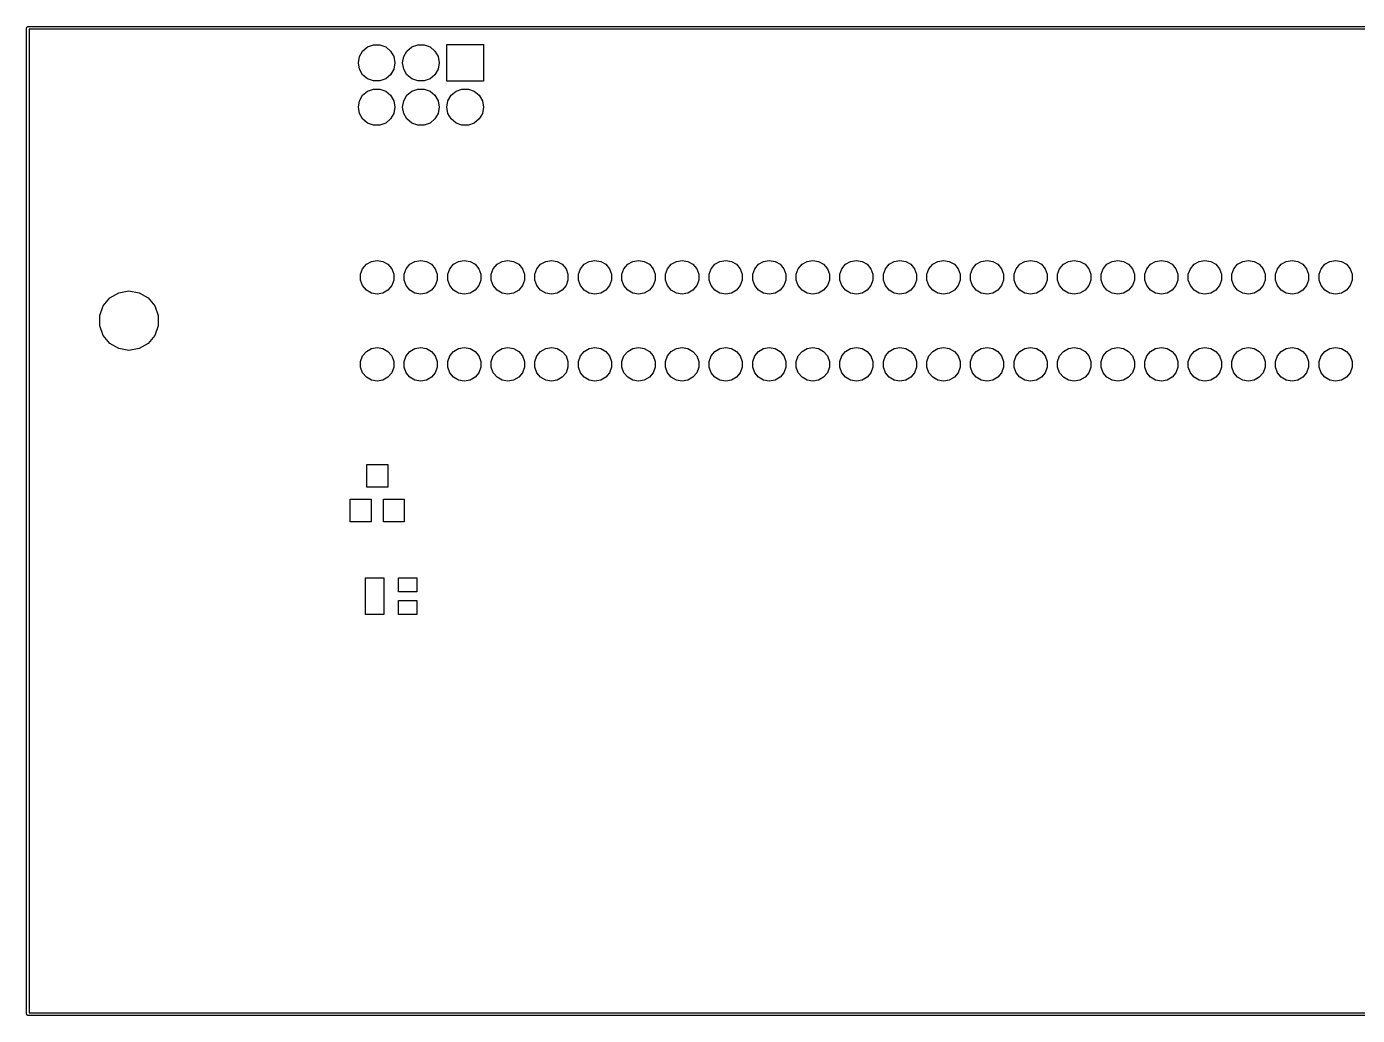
# Model space of a CAD drawing. Extents: x 70 to 225, y -126 to -70.
# Drawn here: x 70.1 to 146.5, y -126.5 to -69.7 of the extents above; entities that cross this region are included whole.
import ezdxf

# ---------------------------------------------------------------- set-up
doc = ezdxf.new("R2010")
doc.units = 0
doc.header["$MEASUREMENT"] = 0
doc.layers.add('BLACK', color=7, linetype='CONTINUOUS')

msp = doc.modelspace()

# ---------------------------------------------------------------- linework, layer by layer
at = {"layer": 'Black'}
for p, q in [((70.125, -69.8), (70.1261, -69.7935)), ((70.125, -126.4), (70.125, -69.8)), ((70.1261, -69.787), (70.1284, -69.7808)), ((70.1261, -69.7935), (70.1261, -69.787)), ((70.1284, -69.7808), (70.1295, -69.7743)), ((70.1295, -69.7743), (70.1328, -69.7687)), ((70.1328, -69.7687), (70.135, -69.7625)), ((70.135, -69.7625), (70.1393, -69.7575)), ((70.1393, -69.7575), (70.1425, -69.7518)), ((70.1425, -69.7518), (70.1476, -69.7476)), ((70.1476, -69.7476), (70.1518, -69.7425)), ((70.1518, -69.7425), (70.1575, -69.7393)), ((70.1575, -69.7393), (70.1625, -69.735)), ((70.1625, -69.735), (70.1687, -69.7328)), ((70.1687, -69.7328), (70.1743, -69.7295)), ((70.1743, -69.7295), (70.1808, -69.7284)), ((70.1808, -69.7284), (70.187, -69.7261)), ((70.187, -69.7261), (70.1935, -69.7261)), ((70.1935, -69.7261), (70.2, -69.725)), ((70.2, -69.725), (225.2, -69.725)), ((70.275, -69.875), (70.275, -126.325)), ((225.125, -69.875), (70.275, -69.875)), ((89.407, -71.1284), (89.6863, -70.894)), ((89.6863, -70.894), (90.029, -70.7693)), ((90.029, -70.7693), (90.3937, -70.7693)), ((90.3937, -70.7693), (90.7364, -70.894)), ((90.7364, -70.894), (91.0157, -71.1284)), ((91.947, -71.1284), (92.2263, -70.894)), ((92.2263, -70.894), (92.569, -70.7693)), ((92.569, -70.7693), (92.9337, -70.7693)), ((92.9337, -70.7693), (93.2763, -70.894)), ((93.2763, -70.894), (93.5557, -71.1284)), ((94.2413, -72.8573), (94.2413, -70.7573)), ((94.2413, -70.7573), (96.3413, -70.7573)), ((96.3413, -70.7573), (96.3413, -72.8573)), ((89.1613, -71.8033), (89.2247, -71.4442)), ((89.2247, -71.4442), (89.407, -71.1284)), ((91.0157, -71.1284), (91.198, -71.4442)), ((91.198, -71.4442), (91.2613, -71.8033)), ((91.7013, -71.8033), (91.7647, -71.4442)), ((91.7647, -71.4442), (91.947, -71.1284)), ((93.5557, -71.1284), (93.738, -71.4442)), ((93.738, -71.4442), (93.8013, -71.8033)), ((89.1613, -71.8113), (89.1613, -71.8033)), ((89.2247, -72.1705), (89.1613, -71.8113)), ((89.407, -72.4863), (89.2247, -72.1705)), ((89.6863, -72.7207), (89.407, -72.4863)), ((91.0157, -72.4863), (90.7364, -72.7207)), ((91.198, -72.1705), (91.0157, -72.4863)), ((91.2613, -71.8113), (91.198, -72.1705)), ((91.2613, -71.8033), (91.2613, -71.8113)), ((91.7013, -71.8113), (91.7013, -71.8033)), ((91.7647, -72.1705), (91.7013, -71.8113)), ((91.947, -72.4863), (91.7647, -72.1705)), ((92.2263, -72.7207), (91.947, -72.4863)), ((93.5557, -72.4863), (93.2763, -72.7207)), ((93.738, -72.1705), (93.5557, -72.4863)), ((93.8013, -71.8113), (93.738, -72.1705)), ((93.8013, -71.8033), (93.8013, -71.8113)), ((90.029, -72.8454), (89.6863, -72.7207)), ((89.6863, -73.434), (90.029, -73.3093)), ((90.3937, -72.8454), (90.029, -72.8454)), ((90.029, -73.3093), (90.3937, -73.3093)), ((90.7364, -72.7207), (90.3937, -72.8454)), ((90.3937, -73.3093), (90.7364, -73.434)), ((92.569, -72.8454), (92.2263, -72.7207)), ((92.2263, -73.434), (92.569, -73.3093)), ((92.9337, -72.8454), (92.569, -72.8454)), ((92.569, -73.3093), (92.9337, -73.3093)), ((93.2763, -72.7207), (92.9337, -72.8454)), ((92.9337, -73.3093), (93.2763, -73.434)), ((96.3413, -72.8573), (94.2413, -72.8573)), ((94.7664, -73.434), (95.109, -73.3093)), ((95.109, -73.3093), (95.4737, -73.3093)), ((95.4737, -73.3093), (95.8163, -73.434)), ((89.1613, -74.3433), (89.2247, -73.9842)), ((89.2247, -73.9842), (89.407, -73.6684)), ((89.407, -73.6684), (89.6863, -73.434)), ((90.7364, -73.434), (91.0157, -73.6684)), ((91.0157, -73.6684), (91.198, -73.9842)), ((91.198, -73.9842), (91.2613, -74.3433)), ((91.7013, -74.3433), (91.7647, -73.9842)), ((91.7647, -73.9842), (91.947, -73.6684)), ((91.947, -73.6684), (92.2263, -73.434)), ((93.2763, -73.434), (93.5557, -73.6684)), ((93.5557, -73.6684), (93.738, -73.9842)), ((93.738, -73.9842), (93.8013, -74.3433)), ((94.2413, -74.3433), (94.3047, -73.9842)), ((94.3047, -73.9842), (94.487, -73.6684)), ((94.487, -73.6684), (94.7664, -73.434)), ((95.8163, -73.434), (96.0957, -73.6684)), ((96.0957, -73.6684), (96.278, -73.9842)), ((96.278, -73.9842), (96.3413, -74.3433)), ((89.1613, -74.3513), (89.1613, -74.3433)), ((89.2247, -74.7105), (89.1613, -74.3513)), ((89.407, -75.0263), (89.2247, -74.7105)), ((91.198, -74.7105), (91.0157, -75.0263)), ((91.2613, -74.3513), (91.198, -74.7105)), ((91.2613, -74.3433), (91.2613, -74.3513)), ((91.7013, -74.3513), (91.7013, -74.3433)), ((91.7647, -74.7105), (91.7013, -74.3513)), ((91.947, -75.0263), (91.7647, -74.7105)), ((93.738, -74.7105), (93.5557, -75.0263)), ((93.8013, -74.3513), (93.738, -74.7105)), ((93.8013, -74.3433), (93.8013, -74.3513)), ((94.2413, -74.3513), (94.2413, -74.3433)), ((94.3047, -74.7105), (94.2413, -74.3513)), ((94.487, -75.0263), (94.3047, -74.7105)), ((96.278, -74.7105), (96.0957, -75.0263)), ((96.3413, -74.3513), (96.278, -74.7105)), ((96.3413, -74.3433), (96.3413, -74.3513)), ((89.6863, -75.2607), (89.407, -75.0263)), ((90.029, -75.3854), (89.6863, -75.2607)), ((90.3937, -75.3854), (90.029, -75.3854)), ((90.7364, -75.2607), (90.3937, -75.3854)), ((91.0157, -75.0263), (90.7364, -75.2607)), ((92.2263, -75.2607), (91.947, -75.0263)), ((92.569, -75.3854), (92.2263, -75.2607)), ((92.9337, -75.3854), (92.569, -75.3854)), ((93.2763, -75.2607), (92.9337, -75.3854)), ((93.5557, -75.0263), (93.2763, -75.2607)), ((94.7664, -75.2607), (94.487, -75.0263)), ((95.109, -75.3854), (94.7664, -75.2607)), ((95.4737, -75.3854), (95.109, -75.3854)), ((95.8163, -75.2607), (95.4737, -75.3854)), ((96.0957, -75.0263), (95.8163, -75.2607)), ((89.6206, -83.3676), (89.9111, -83.1999)), ((89.9111, -83.1999), (90.2413, -83.1417)), ((90.2413, -83.1417), (90.5716, -83.1999)), ((90.5716, -83.1999), (90.8621, -83.3676)), ((92.1206, -83.3676), (92.4111, -83.1999)), ((92.4111, -83.1999), (92.7413, -83.1417)), ((92.7413, -83.1417), (93.0716, -83.1999)), ((93.0716, -83.1999), (93.3621, -83.3676)), ((94.6206, -83.3676), (94.9111, -83.1999)), ((94.9111, -83.1999), (95.2413, -83.1417)), ((95.2413, -83.1417), (95.5716, -83.1999)), ((95.5716, -83.1999), (95.8621, -83.3676)), ((97.1206, -83.3676), (97.4111, -83.1999)), ((97.4111, -83.1999), (97.7413, -83.1417)), ((97.7413, -83.1417), (98.0716, -83.1999)), ((98.0716, -83.1999), (98.3621, -83.3676)), ((99.6206, -83.3676), (99.9111, -83.1999)), ((99.9111, -83.1999), (100.241, -83.1417)), ((100.241, -83.1417), (100.572, -83.1999)), ((100.572, -83.1999), (100.862, -83.3676)), ((102.121, -83.3676), (102.411, -83.1999)), ((102.411, -83.1999), (102.741, -83.1417)), ((102.741, -83.1417), (103.072, -83.1999)), ((103.072, -83.1999), (103.362, -83.3676)), ((104.621, -83.3676), (104.911, -83.1999)), ((104.911, -83.1999), (105.241, -83.1417)), ((105.241, -83.1417), (105.572, -83.1999)), ((105.572, -83.1999), (105.862, -83.3676)), ((107.121, -83.3676), (107.411, -83.1999)), ((107.411, -83.1999), (107.741, -83.1417)), ((107.741, -83.1417), (108.072, -83.1999)), ((108.072, -83.1999), (108.362, -83.3676)), ((109.621, -83.3676), (109.911, -83.1999)), ((109.911, -83.1999), (110.241, -83.1417)), ((110.241, -83.1417), (110.572, -83.1999)), ((110.572, -83.1999), (110.862, -83.3676)), ((112.121, -83.3676), (112.411, -83.1999)), ((112.411, -83.1999), (112.741, -83.1417)), ((112.741, -83.1417), (113.072, -83.1999)), ((113.072, -83.1999), (113.362, -83.3676)), ((114.621, -83.3676), (114.911, -83.1999)), ((114.911, -83.1999), (115.241, -83.1417)), ((115.241, -83.1417), (115.572, -83.1999)), ((115.572, -83.1999), (115.862, -83.3676)), ((117.121, -83.3676), (117.411, -83.1999)), ((117.411, -83.1999), (117.741, -83.1417)), ((117.741, -83.1417), (118.072, -83.1999)), ((118.072, -83.1999), (118.362, -83.3676)), ((119.621, -83.3676), (119.911, -83.1999)), ((119.911, -83.1999), (120.241, -83.1417)), ((120.241, -83.1417), (120.572, -83.1999)), ((120.572, -83.1999), (120.862, -83.3676)), ((122.121, -83.3676), (122.411, -83.1999)), ((122.411, -83.1999), (122.741, -83.1417)), ((122.741, -83.1417), (123.072, -83.1999)), ((123.072, -83.1999), (123.362, -83.3676)), ((124.621, -83.3676), (124.911, -83.1999)), ((124.911, -83.1999), (125.241, -83.1417)), ((125.241, -83.1417), (125.572, -83.1999)), ((125.572, -83.1999), (125.862, -83.3676)), ((127.121, -83.3676), (127.411, -83.1999)), ((127.411, -83.1999), (127.741, -83.1417)), ((127.741, -83.1417), (128.072, -83.1999)), ((128.072, -83.1999), (128.362, -83.3676)), ((129.621, -83.3676), (129.911, -83.1999)), ((129.911, -83.1999), (130.241, -83.1417)), ((130.241, -83.1417), (130.572, -83.1999)), ((130.572, -83.1999), (130.862, -83.3676)), ((132.121, -83.3676), (132.411, -83.1999)), ((132.411, -83.1999), (132.741, -83.1417)), ((132.741, -83.1417), (133.072, -83.1999)), ((133.072, -83.1999), (133.362, -83.3676)), ((134.621, -83.3676), (134.911, -83.1999)), ((134.911, -83.1999), (135.241, -83.1417)), ((135.241, -83.1417), (135.572, -83.1999)), ((135.572, -83.1999), (135.862, -83.3676)), ((137.121, -83.3676), (137.411, -83.1999)), ((137.411, -83.1999), (137.741, -83.1417)), ((137.741, -83.1417), (138.072, -83.1999)), ((138.072, -83.1999), (138.362, -83.3676)), ((139.621, -83.3676), (139.911, -83.1999)), ((139.911, -83.1999), (140.241, -83.1417)), ((140.241, -83.1417), (140.572, -83.1999)), ((140.572, -83.1999), (140.862, -83.3676)), ((142.121, -83.3676), (142.411, -83.1999)), ((142.411, -83.1999), (142.741, -83.1417)), ((142.741, -83.1417), (143.072, -83.1999)), ((143.072, -83.1999), (143.362, -83.3676)), ((144.621, -83.3676), (144.911, -83.1999)), ((144.911, -83.1999), (145.241, -83.1417)), ((145.241, -83.1417), (145.572, -83.1999)), ((145.572, -83.1999), (145.862, -83.3676)), ((89.2903, -83.9396), (89.4051, -83.6245)), ((89.2903, -84.275), (89.2903, -83.9396)), ((89.4051, -83.6245), (89.6206, -83.3676)), ((90.8621, -83.3676), (91.0776, -83.6245)), ((91.0776, -83.6245), (91.1924, -83.9396)), ((91.1924, -83.9396), (91.1924, -84.275)), ((91.7903, -83.9396), (91.9051, -83.6245)), ((91.7903, -84.275), (91.7903, -83.9396)), ((91.9051, -83.6245), (92.1206, -83.3676)), ((93.3621, -83.3676), (93.5776, -83.6245)), ((93.5776, -83.6245), (93.6924, -83.9396)), ((93.6924, -83.9396), (93.6924, -84.275)), ((94.2903, -83.9396), (94.4051, -83.6245)), ((94.2903, -84.275), (94.2903, -83.9396)), ((94.4051, -83.6245), (94.6206, -83.3676)), ((95.8621, -83.3676), (96.0776, -83.6245)), ((96.0776, -83.6245), (96.1924, -83.9396)), ((96.1924, -83.9396), (96.1924, -84.275)), ((96.7903, -83.9396), (96.9051, -83.6245)), ((96.7903, -84.275), (96.7903, -83.9396)), ((96.9051, -83.6245), (97.1206, -83.3676)), ((98.3621, -83.3676), (98.5776, -83.6245)), ((98.5776, -83.6245), (98.6924, -83.9396)), ((98.6924, -83.9396), (98.6924, -84.275)), ((99.2903, -83.9396), (99.4051, -83.6245)), ((99.2903, -84.275), (99.2903, -83.9396)), ((99.4051, -83.6245), (99.6206, -83.3676)), ((100.862, -83.3676), (101.078, -83.6245)), ((101.078, -83.6245), (101.192, -83.9396)), ((101.192, -83.9396), (101.192, -84.275)), ((101.79, -83.9396), (101.905, -83.6245)), ((101.79, -84.275), (101.79, -83.9396)), ((101.905, -83.6245), (102.121, -83.3676)), ((103.362, -83.3676), (103.578, -83.6245)), ((103.578, -83.6245), (103.692, -83.9396)), ((103.692, -83.9396), (103.692, -84.275)), ((104.29, -83.9396), (104.405, -83.6245)), ((104.29, -84.275), (104.29, -83.9396)), ((104.405, -83.6245), (104.621, -83.3676)), ((105.862, -83.3676), (106.078, -83.6245)), ((106.078, -83.6245), (106.192, -83.9396)), ((106.192, -83.9396), (106.192, -84.275)), ((106.79, -83.9396), (106.905, -83.6245)), ((106.79, -84.275), (106.79, -83.9396)), ((106.905, -83.6245), (107.121, -83.3676)), ((108.362, -83.3676), (108.578, -83.6245)), ((108.578, -83.6245), (108.692, -83.9396)), ((108.692, -83.9396), (108.692, -84.275)), ((109.29, -83.9396), (109.405, -83.6245)), ((109.29, -84.275), (109.29, -83.9396)), ((109.405, -83.6245), (109.621, -83.3676)), ((110.862, -83.3676), (111.078, -83.6245)), ((111.078, -83.6245), (111.192, -83.9396)), ((111.192, -83.9396), (111.192, -84.275)), ((111.79, -83.9396), (111.905, -83.6245)), ((111.79, -84.275), (111.79, -83.9396)), ((111.905, -83.6245), (112.121, -83.3676)), ((113.362, -83.3676), (113.578, -83.6245)), ((113.578, -83.6245), (113.692, -83.9396)), ((113.692, -83.9396), (113.692, -84.275)), ((114.29, -83.9396), (114.405, -83.6245)), ((114.29, -84.275), (114.29, -83.9396)), ((114.405, -83.6245), (114.621, -83.3676)), ((115.862, -83.3676), (116.078, -83.6245)), ((116.078, -83.6245), (116.192, -83.9396)), ((116.192, -83.9396), (116.192, -84.275)), ((116.79, -83.9396), (116.905, -83.6245)), ((116.79, -84.275), (116.79, -83.9396)), ((116.905, -83.6245), (117.121, -83.3676)), ((118.362, -83.3676), (118.578, -83.6245)), ((118.578, -83.6245), (118.692, -83.9396)), ((118.692, -83.9396), (118.692, -84.275)), ((119.29, -83.9396), (119.405, -83.6245)), ((119.29, -84.275), (119.29, -83.9396)), ((119.405, -83.6245), (119.621, -83.3676)), ((120.862, -83.3676), (121.078, -83.6245)), ((121.078, -83.6245), (121.192, -83.9396)), ((121.192, -83.9396), (121.192, -84.275)), ((121.79, -83.9396), (121.905, -83.6245)), ((121.79, -84.275), (121.79, -83.9396)), ((121.905, -83.6245), (122.121, -83.3676)), ((123.362, -83.3676), (123.578, -83.6245)), ((123.578, -83.6245), (123.692, -83.9396)), ((123.692, -83.9396), (123.692, -84.275)), ((124.29, -83.9396), (124.405, -83.6245)), ((124.29, -84.275), (124.29, -83.9396)), ((124.405, -83.6245), (124.621, -83.3676)), ((125.862, -83.3676), (126.078, -83.6245)), ((126.078, -83.6245), (126.192, -83.9396)), ((126.192, -83.9396), (126.192, -84.275)), ((126.79, -83.9396), (126.905, -83.6245)), ((126.79, -84.275), (126.79, -83.9396)), ((126.905, -83.6245), (127.121, -83.3676)), ((128.362, -83.3676), (128.578, -83.6245)), ((128.578, -83.6245), (128.692, -83.9396)), ((128.692, -83.9396), (128.692, -84.275)), ((129.29, -83.9396), (129.405, -83.6245)), ((129.29, -84.275), (129.29, -83.9396)), ((129.405, -83.6245), (129.621, -83.3676)), ((130.862, -83.3676), (131.078, -83.6245)), ((131.078, -83.6245), (131.192, -83.9396)), ((131.192, -83.9396), (131.192, -84.275)), ((131.79, -83.9396), (131.905, -83.6245)), ((131.79, -84.275), (131.79, -83.9396)), ((131.905, -83.6245), (132.121, -83.3676)), ((133.362, -83.3676), (133.578, -83.6245)), ((133.578, -83.6245), (133.692, -83.9396)), ((133.692, -83.9396), (133.692, -84.275)), ((134.29, -83.9396), (134.405, -83.6245)), ((134.29, -84.275), (134.29, -83.9396)), ((134.405, -83.6245), (134.621, -83.3676)), ((135.862, -83.3676), (136.078, -83.6245)), ((136.078, -83.6245), (136.192, -83.9396)), ((136.192, -83.9396), (136.192, -84.275)), ((136.79, -83.9396), (136.905, -83.6245)), ((136.79, -84.275), (136.79, -83.9396)), ((136.905, -83.6245), (137.121, -83.3676)), ((138.362, -83.3676), (138.578, -83.6245)), ((138.578, -83.6245), (138.692, -83.9396)), ((138.692, -83.9396), (138.692, -84.275)), ((139.29, -83.9396), (139.405, -83.6245)), ((139.29, -84.275), (139.29, -83.9396)), ((139.405, -83.6245), (139.621, -83.3676)), ((140.862, -83.3676), (141.078, -83.6245)), ((141.078, -83.6245), (141.192, -83.9396)), ((141.192, -83.9396), (141.192, -84.275)), ((141.79, -83.9396), (141.905, -83.6245)), ((141.79, -84.275), (141.79, -83.9396)), ((141.905, -83.6245), (142.121, -83.3676)), ((143.362, -83.3676), (143.578, -83.6245)), ((143.578, -83.6245), (143.692, -83.9396)), ((143.692, -83.9396), (143.692, -84.275)), ((144.29, -83.9396), (144.405, -83.6245)), ((144.29, -84.275), (144.29, -83.9396)), ((144.405, -83.6245), (144.621, -83.3676)), ((145.862, -83.3676), (146.078, -83.6245)), ((146.078, -83.6245), (146.192, -83.9396)), ((146.192, -83.9396), (146.192, -84.275)), ((89.4051, -84.5902), (89.2903, -84.275)), ((89.6206, -84.8471), (89.4051, -84.5902)), ((91.0776, -84.5902), (90.8621, -84.8471)), ((91.1924, -84.275), (91.0776, -84.5902)), ((91.9051, -84.5902), (91.7903, -84.275)), ((92.1206, -84.8471), (91.9051, -84.5902)), ((93.5776, -84.5902), (93.3621, -84.8471)), ((93.6924, -84.275), (93.5776, -84.5902)), ((94.4051, -84.5902), (94.2903, -84.275)), ((94.6206, -84.8471), (94.4051, -84.5902)), ((96.0776, -84.5902), (95.8621, -84.8471)), ((96.1924, -84.275), (96.0776, -84.5902)), ((96.9051, -84.5902), (96.7903, -84.275)), ((97.1206, -84.8471), (96.9051, -84.5902)), ((98.5776, -84.5902), (98.3621, -84.8471)), ((98.6924, -84.275), (98.5776, -84.5902)), ((99.4051, -84.5902), (99.2903, -84.275)), ((99.6206, -84.8471), (99.4051, -84.5902)), ((101.078, -84.5902), (100.862, -84.8471)), ((101.192, -84.275), (101.078, -84.5902)), ((101.905, -84.5902), (101.79, -84.275)), ((102.121, -84.8471), (101.905, -84.5902)), ((103.578, -84.5902), (103.362, -84.8471)), ((103.692, -84.275), (103.578, -84.5902)), ((104.405, -84.5902), (104.29, -84.275)), ((104.621, -84.8471), (104.405, -84.5902)), ((106.078, -84.5902), (105.862, -84.8471)), ((106.192, -84.275), (106.078, -84.5902)), ((106.905, -84.5902), (106.79, -84.275)), ((107.121, -84.8471), (106.905, -84.5902)), ((108.578, -84.5902), (108.362, -84.8471)), ((108.692, -84.275), (108.578, -84.5902)), ((109.405, -84.5902), (109.29, -84.275)), ((109.621, -84.8471), (109.405, -84.5902)), ((111.078, -84.5902), (110.862, -84.8471)), ((111.192, -84.275), (111.078, -84.5902)), ((111.905, -84.5902), (111.79, -84.275)), ((112.121, -84.8471), (111.905, -84.5902)), ((113.578, -84.5902), (113.362, -84.8471)), ((113.692, -84.275), (113.578, -84.5902)), ((114.405, -84.5902), (114.29, -84.275)), ((114.621, -84.8471), (114.405, -84.5902)), ((116.078, -84.5902), (115.862, -84.8471)), ((116.192, -84.275), (116.078, -84.5902)), ((116.905, -84.5902), (116.79, -84.275)), ((117.121, -84.8471), (116.905, -84.5902)), ((118.578, -84.5902), (118.362, -84.8471)), ((118.692, -84.275), (118.578, -84.5902)), ((119.405, -84.5902), (119.29, -84.275)), ((119.621, -84.8471), (119.405, -84.5902)), ((121.078, -84.5902), (120.862, -84.8471)), ((121.192, -84.275), (121.078, -84.5902)), ((121.905, -84.5902), (121.79, -84.275)), ((122.121, -84.8471), (121.905, -84.5902)), ((123.578, -84.5902), (123.362, -84.8471)), ((123.692, -84.275), (123.578, -84.5902)), ((124.405, -84.5902), (124.29, -84.275)), ((124.621, -84.8471), (124.405, -84.5902)), ((126.078, -84.5902), (125.862, -84.8471)), ((126.192, -84.275), (126.078, -84.5902)), ((126.905, -84.5902), (126.79, -84.275)), ((127.121, -84.8471), (126.905, -84.5902)), ((128.578, -84.5902), (128.362, -84.8471)), ((128.692, -84.275), (128.578, -84.5902)), ((129.405, -84.5902), (129.29, -84.275)), ((129.621, -84.8471), (129.405, -84.5902)), ((131.078, -84.5902), (130.862, -84.8471)), ((131.192, -84.275), (131.078, -84.5902)), ((131.905, -84.5902), (131.79, -84.275)), ((132.121, -84.8471), (131.905, -84.5902)), ((133.578, -84.5902), (133.362, -84.8471)), ((133.692, -84.275), (133.578, -84.5902)), ((134.405, -84.5902), (134.29, -84.275)), ((134.621, -84.8471), (134.405, -84.5902)), ((136.078, -84.5902), (135.862, -84.8471)), ((136.192, -84.275), (136.078, -84.5902)), ((136.905, -84.5902), (136.79, -84.275)), ((137.121, -84.8471), (136.905, -84.5902)), ((138.578, -84.5902), (138.362, -84.8471)), ((138.692, -84.275), (138.578, -84.5902)), ((139.405, -84.5902), (139.29, -84.275)), ((139.621, -84.8471), (139.405, -84.5902)), ((141.078, -84.5902), (140.862, -84.8471)), ((141.192, -84.275), (141.078, -84.5902)), ((141.905, -84.5902), (141.79, -84.275)), ((142.121, -84.8471), (141.905, -84.5902)), ((143.578, -84.5902), (143.362, -84.8471)), ((143.692, -84.275), (143.578, -84.5902)), ((144.405, -84.5902), (144.29, -84.275)), ((144.621, -84.8471), (144.405, -84.5902)), ((146.078, -84.5902), (145.862, -84.8471)), ((146.192, -84.275), (146.078, -84.5902)), ((74.5221, -85.7468), (74.9031, -85.2927)), ((74.9031, -85.2927), (75.4163, -84.9964)), ((75.4163, -84.9964), (76, -84.8935)), ((76, -84.8935), (76.5837, -84.9964)), ((76.5837, -84.9964), (77.0969, -85.2927)), ((77.0969, -85.2927), (77.4779, -85.7468)), ((89.9111, -85.0148), (89.6206, -84.8471)), ((90.2413, -85.073), (89.9111, -85.0148)), ((90.5716, -85.0148), (90.2413, -85.073)), ((90.8621, -84.8471), (90.5716, -85.0148)), ((92.4111, -85.0148), (92.1206, -84.8471)), ((92.7413, -85.073), (92.4111, -85.0148)), ((93.0716, -85.0148), (92.7413, -85.073)), ((93.3621, -84.8471), (93.0716, -85.0148)), ((94.9111, -85.0148), (94.6206, -84.8471)), ((95.2413, -85.073), (94.9111, -85.0148)), ((95.5716, -85.0148), (95.2413, -85.073)), ((95.8621, -84.8471), (95.5716, -85.0148)), ((97.4111, -85.0148), (97.1206, -84.8471)), ((97.7413, -85.073), (97.4111, -85.0148)), ((98.0716, -85.0148), (97.7413, -85.073)), ((98.3621, -84.8471), (98.0716, -85.0148)), ((99.9111, -85.0148), (99.6206, -84.8471)), ((100.241, -85.073), (99.9111, -85.0148)), ((100.572, -85.0148), (100.241, -85.073)), ((100.862, -84.8471), (100.572, -85.0148)), ((102.411, -85.0148), (102.121, -84.8471)), ((102.741, -85.073), (102.411, -85.0148)), ((103.072, -85.0148), (102.741, -85.073)), ((103.362, -84.8471), (103.072, -85.0148)), ((104.911, -85.0148), (104.621, -84.8471)), ((105.241, -85.073), (104.911, -85.0148)), ((105.572, -85.0148), (105.241, -85.073)), ((105.862, -84.8471), (105.572, -85.0148)), ((107.411, -85.0148), (107.121, -84.8471)), ((107.741, -85.073), (107.411, -85.0148)), ((108.072, -85.0148), (107.741, -85.073)), ((108.362, -84.8471), (108.072, -85.0148)), ((109.911, -85.0148), (109.621, -84.8471)), ((110.241, -85.073), (109.911, -85.0148)), ((110.572, -85.0148), (110.241, -85.073)), ((110.862, -84.8471), (110.572, -85.0148)), ((112.411, -85.0148), (112.121, -84.8471)), ((112.741, -85.073), (112.411, -85.0148)), ((113.072, -85.0148), (112.741, -85.073)), ((113.362, -84.8471), (113.072, -85.0148)), ((114.911, -85.0148), (114.621, -84.8471)), ((115.241, -85.073), (114.911, -85.0148)), ((115.572, -85.0148), (115.241, -85.073)), ((115.862, -84.8471), (115.572, -85.0148)), ((117.411, -85.0148), (117.121, -84.8471)), ((117.741, -85.073), (117.411, -85.0148)), ((118.072, -85.0148), (117.741, -85.073)), ((118.362, -84.8471), (118.072, -85.0148)), ((119.911, -85.0148), (119.621, -84.8471)), ((120.241, -85.073), (119.911, -85.0148)), ((120.572, -85.0148), (120.241, -85.073)), ((120.862, -84.8471), (120.572, -85.0148)), ((122.411, -85.0148), (122.121, -84.8471)), ((122.741, -85.073), (122.411, -85.0148)), ((123.072, -85.0148), (122.741, -85.073)), ((123.362, -84.8471), (123.072, -85.0148)), ((124.911, -85.0148), (124.621, -84.8471)), ((125.241, -85.073), (124.911, -85.0148)), ((125.572, -85.0148), (125.241, -85.073)), ((125.862, -84.8471), (125.572, -85.0148)), ((127.411, -85.0148), (127.121, -84.8471)), ((127.741, -85.073), (127.411, -85.0148)), ((128.072, -85.0148), (127.741, -85.073)), ((128.362, -84.8471), (128.072, -85.0148)), ((129.911, -85.0148), (129.621, -84.8471)), ((130.241, -85.073), (129.911, -85.0148)), ((130.572, -85.0148), (130.241, -85.073)), ((130.862, -84.8471), (130.572, -85.0148)), ((132.411, -85.0148), (132.121, -84.8471)), ((132.741, -85.073), (132.411, -85.0148)), ((133.072, -85.0148), (132.741, -85.073)), ((133.362, -84.8471), (133.072, -85.0148)), ((134.911, -85.0148), (134.621, -84.8471)), ((135.241, -85.073), (134.911, -85.0148)), ((135.572, -85.0148), (135.241, -85.073)), ((135.862, -84.8471), (135.572, -85.0148)), ((137.411, -85.0148), (137.121, -84.8471)), ((137.741, -85.073), (137.411, -85.0148)), ((138.072, -85.0148), (137.741, -85.073)), ((138.362, -84.8471), (138.072, -85.0148)), ((139.911, -85.0148), (139.621, -84.8471)), ((140.241, -85.073), (139.911, -85.0148)), ((140.572, -85.0148), (140.241, -85.073)), ((140.862, -84.8471), (140.572, -85.0148)), ((142.411, -85.0148), (142.121, -84.8471)), ((142.741, -85.073), (142.411, -85.0148)), ((143.072, -85.0148), (142.741, -85.073)), ((143.362, -84.8471), (143.072, -85.0148)), ((144.911, -85.0148), (144.621, -84.8471)), ((145.241, -85.073), (144.911, -85.0148)), ((145.572, -85.0148), (145.241, -85.073)), ((145.862, -84.8471), (145.572, -85.0148)), ((74.3194, -86.3037), (74.5221, -85.7468)), ((77.4779, -85.7468), (77.6806, -86.3037)), ((74.3194, -86.8963), (74.3194, -86.3037)), ((74.5221, -87.4532), (74.3194, -86.8963)), ((77.6806, -86.8963), (77.4779, -87.4532)), ((77.6806, -86.3037), (77.6806, -86.8963)), ((74.9031, -87.9072), (74.5221, -87.4532)), ((77.4779, -87.4532), (77.0969, -87.9072)), ((75.4163, -88.2036), (74.9031, -87.9072)), ((76, -88.3065), (75.4163, -88.2036)), ((76.5837, -88.2036), (76, -88.3065)), ((77.0969, -87.9072), (76.5837, -88.2036)), ((89.4051, -88.6245), (89.6206, -88.3676)), ((89.6206, -88.3676), (89.9111, -88.1999)), ((89.9111, -88.1999), (90.2413, -88.1417)), ((90.2413, -88.1417), (90.5716, -88.1999)), ((90.5716, -88.1999), (90.8621, -88.3676)), ((90.8621, -88.3676), (91.0776, -88.6245)), ((91.9051, -88.6245), (92.1206, -88.3676)), ((92.1206, -88.3676), (92.4111, -88.1999)), ((92.4111, -88.1999), (92.7413, -88.1417)), ((92.7413, -88.1417), (93.0716, -88.1999)), ((93.0716, -88.1999), (93.3621, -88.3676)), ((93.3621, -88.3676), (93.5776, -88.6245)), ((94.4051, -88.6245), (94.6206, -88.3676)), ((94.6206, -88.3676), (94.9111, -88.1999)), ((94.9111, -88.1999), (95.2413, -88.1417)), ((95.2413, -88.1417), (95.5716, -88.1999)), ((95.5716, -88.1999), (95.8621, -88.3676)), ((95.8621, -88.3676), (96.0776, -88.6245)), ((96.9051, -88.6245), (97.1206, -88.3676)), ((97.1206, -88.3676), (97.4111, -88.1999)), ((97.4111, -88.1999), (97.7413, -88.1417)), ((97.7413, -88.1417), (98.0716, -88.1999)), ((98.0716, -88.1999), (98.3621, -88.3676)), ((98.3621, -88.3676), (98.5776, -88.6245)), ((99.4051, -88.6245), (99.6206, -88.3676)), ((99.6206, -88.3676), (99.9111, -88.1999)), ((99.9111, -88.1999), (100.241, -88.1417)), ((100.241, -88.1417), (100.572, -88.1999)), ((100.572, -88.1999), (100.862, -88.3676)), ((100.862, -88.3676), (101.078, -88.6245)), ((101.905, -88.6245), (102.121, -88.3676)), ((102.121, -88.3676), (102.411, -88.1999)), ((102.411, -88.1999), (102.741, -88.1417)), ((102.741, -88.1417), (103.072, -88.1999)), ((103.072, -88.1999), (103.362, -88.3676)), ((103.362, -88.3676), (103.578, -88.6245)), ((104.405, -88.6245), (104.621, -88.3676)), ((104.621, -88.3676), (104.911, -88.1999)), ((104.911, -88.1999), (105.241, -88.1417)), ((105.241, -88.1417), (105.572, -88.1999)), ((105.572, -88.1999), (105.862, -88.3676)), ((105.862, -88.3676), (106.078, -88.6245)), ((106.905, -88.6245), (107.121, -88.3676)), ((107.121, -88.3676), (107.411, -88.1999)), ((107.411, -88.1999), (107.741, -88.1417)), ((107.741, -88.1417), (108.072, -88.1999)), ((108.072, -88.1999), (108.362, -88.3676)), ((108.362, -88.3676), (108.578, -88.6245)), ((109.405, -88.6245), (109.621, -88.3676)), ((109.621, -88.3676), (109.911, -88.1999)), ((109.911, -88.1999), (110.241, -88.1417)), ((110.241, -88.1417), (110.572, -88.1999)), ((110.572, -88.1999), (110.862, -88.3676)), ((110.862, -88.3676), (111.078, -88.6245)), ((111.905, -88.6245), (112.121, -88.3676)), ((112.121, -88.3676), (112.411, -88.1999)), ((112.411, -88.1999), (112.741, -88.1417)), ((112.741, -88.1417), (113.072, -88.1999)), ((113.072, -88.1999), (113.362, -88.3676)), ((113.362, -88.3676), (113.578, -88.6245)), ((114.405, -88.6245), (114.621, -88.3676)), ((114.621, -88.3676), (114.911, -88.1999)), ((114.911, -88.1999), (115.241, -88.1417)), ((115.241, -88.1417), (115.572, -88.1999)), ((115.572, -88.1999), (115.862, -88.3676)), ((115.862, -88.3676), (116.078, -88.6245)), ((116.905, -88.6245), (117.121, -88.3676)), ((117.121, -88.3676), (117.411, -88.1999)), ((117.411, -88.1999), (117.741, -88.1417)), ((117.741, -88.1417), (118.072, -88.1999)), ((118.072, -88.1999), (118.362, -88.3676)), ((118.362, -88.3676), (118.578, -88.6245)), ((119.405, -88.6245), (119.621, -88.3676)), ((119.621, -88.3676), (119.911, -88.1999)), ((119.911, -88.1999), (120.241, -88.1417)), ((120.241, -88.1417), (120.572, -88.1999)), ((120.572, -88.1999), (120.862, -88.3676)), ((120.862, -88.3676), (121.078, -88.6245)), ((121.905, -88.6245), (122.121, -88.3676)), ((122.121, -88.3676), (122.411, -88.1999)), ((122.411, -88.1999), (122.741, -88.1417)), ((122.741, -88.1417), (123.072, -88.1999)), ((123.072, -88.1999), (123.362, -88.3676)), ((123.362, -88.3676), (123.578, -88.6245)), ((124.405, -88.6245), (124.621, -88.3676)), ((124.621, -88.3676), (124.911, -88.1999)), ((124.911, -88.1999), (125.241, -88.1417)), ((125.241, -88.1417), (125.572, -88.1999)), ((125.572, -88.1999), (125.862, -88.3676)), ((125.862, -88.3676), (126.078, -88.6245)), ((126.905, -88.6245), (127.121, -88.3676)), ((127.121, -88.3676), (127.411, -88.1999)), ((127.411, -88.1999), (127.741, -88.1417)), ((127.741, -88.1417), (128.072, -88.1999)), ((128.072, -88.1999), (128.362, -88.3676)), ((128.362, -88.3676), (128.578, -88.6245)), ((129.405, -88.6245), (129.621, -88.3676)), ((129.621, -88.3676), (129.911, -88.1999)), ((129.911, -88.1999), (130.241, -88.1417)), ((130.241, -88.1417), (130.572, -88.1999)), ((130.572, -88.1999), (130.862, -88.3676)), ((130.862, -88.3676), (131.078, -88.6245)), ((131.905, -88.6245), (132.121, -88.3676)), ((132.121, -88.3676), (132.411, -88.1999)), ((132.411, -88.1999), (132.741, -88.1417)), ((132.741, -88.1417), (133.072, -88.1999)), ((133.072, -88.1999), (133.362, -88.3676)), ((133.362, -88.3676), (133.578, -88.6245)), ((134.405, -88.6245), (134.621, -88.3676)), ((134.621, -88.3676), (134.911, -88.1999)), ((134.911, -88.1999), (135.241, -88.1417)), ((135.241, -88.1417), (135.572, -88.1999)), ((135.572, -88.1999), (135.862, -88.3676)), ((135.862, -88.3676), (136.078, -88.6245)), ((136.905, -88.6245), (137.121, -88.3676)), ((137.121, -88.3676), (137.411, -88.1999)), ((137.411, -88.1999), (137.741, -88.1417)), ((137.741, -88.1417), (138.072, -88.1999)), ((138.072, -88.1999), (138.362, -88.3676)), ((138.362, -88.3676), (138.578, -88.6245)), ((139.405, -88.6245), (139.621, -88.3676)), ((139.621, -88.3676), (139.911, -88.1999)), ((139.911, -88.1999), (140.241, -88.1417)), ((140.241, -88.1417), (140.572, -88.1999)), ((140.572, -88.1999), (140.862, -88.3676)), ((140.862, -88.3676), (141.078, -88.6245)), ((141.905, -88.6245), (142.121, -88.3676)), ((142.121, -88.3676), (142.411, -88.1999)), ((142.411, -88.1999), (142.741, -88.1417)), ((142.741, -88.1417), (143.072, -88.1999)), ((143.072, -88.1999), (143.362, -88.3676)), ((143.362, -88.3676), (143.578, -88.6245)), ((144.405, -88.6245), (144.621, -88.3676)), ((144.621, -88.3676), (144.911, -88.1999)), ((144.911, -88.1999), (145.241, -88.1417)), ((145.241, -88.1417), (145.572, -88.1999)), ((145.572, -88.1999), (145.862, -88.3676)), ((145.862, -88.3676), (146.078, -88.6245)), ((89.2903, -88.9396), (89.4051, -88.6245)), ((89.2903, -89.275), (89.2903, -88.9396)), ((89.4051, -89.5902), (89.2903, -89.275)), ((91.0776, -88.6245), (91.1924, -88.9396)), ((91.1924, -89.275), (91.0776, -89.5902)), ((91.1924, -88.9396), (91.1924, -89.275)), ((91.7903, -88.9396), (91.9051, -88.6245)), ((91.7903, -89.275), (91.7903, -88.9396)), ((91.9051, -89.5902), (91.7903, -89.275)), ((93.5776, -88.6245), (93.6924, -88.9396)), ((93.6924, -89.275), (93.5776, -89.5902)), ((93.6924, -88.9396), (93.6924, -89.275)), ((94.2903, -88.9396), (94.4051, -88.6245)), ((94.2903, -89.275), (94.2903, -88.9396)), ((94.4051, -89.5902), (94.2903, -89.275)), ((96.0776, -88.6245), (96.1924, -88.9396)), ((96.1924, -89.275), (96.0776, -89.5902)), ((96.1924, -88.9396), (96.1924, -89.275)), ((96.7903, -88.9396), (96.9051, -88.6245)), ((96.7903, -89.275), (96.7903, -88.9396)), ((96.9051, -89.5902), (96.7903, -89.275)), ((98.5776, -88.6245), (98.6924, -88.9396)), ((98.6924, -89.275), (98.5776, -89.5902)), ((98.6924, -88.9396), (98.6924, -89.275)), ((99.2903, -88.9396), (99.4051, -88.6245)), ((99.2903, -89.275), (99.2903, -88.9396)), ((99.4051, -89.5902), (99.2903, -89.275)), ((101.078, -88.6245), (101.192, -88.9396)), ((101.192, -89.275), (101.078, -89.5902)), ((101.192, -88.9396), (101.192, -89.275)), ((101.79, -88.9396), (101.905, -88.6245)), ((101.79, -89.275), (101.79, -88.9396)), ((101.905, -89.5902), (101.79, -89.275)), ((103.578, -88.6245), (103.692, -88.9396)), ((103.692, -89.275), (103.578, -89.5902)), ((103.692, -88.9396), (103.692, -89.275)), ((104.29, -88.9396), (104.405, -88.6245)), ((104.29, -89.275), (104.29, -88.9396)), ((104.405, -89.5902), (104.29, -89.275)), ((106.078, -88.6245), (106.192, -88.9396)), ((106.192, -89.275), (106.078, -89.5902)), ((106.192, -88.9396), (106.192, -89.275)), ((106.79, -88.9396), (106.905, -88.6245)), ((106.79, -89.275), (106.79, -88.9396)), ((106.905, -89.5902), (106.79, -89.275)), ((108.578, -88.6245), (108.692, -88.9396)), ((108.692, -89.275), (108.578, -89.5902)), ((108.692, -88.9396), (108.692, -89.275)), ((109.29, -88.9396), (109.405, -88.6245)), ((109.29, -89.275), (109.29, -88.9396)), ((109.405, -89.5902), (109.29, -89.275)), ((111.078, -88.6245), (111.192, -88.9396)), ((111.192, -89.275), (111.078, -89.5902)), ((111.192, -88.9396), (111.192, -89.275)), ((111.79, -88.9396), (111.905, -88.6245)), ((111.79, -89.275), (111.79, -88.9396)), ((111.905, -89.5902), (111.79, -89.275)), ((113.578, -88.6245), (113.692, -88.9396)), ((113.692, -89.275), (113.578, -89.5902)), ((113.692, -88.9396), (113.692, -89.275)), ((114.29, -88.9396), (114.405, -88.6245)), ((114.29, -89.275), (114.29, -88.9396)), ((114.405, -89.5902), (114.29, -89.275)), ((116.078, -88.6245), (116.192, -88.9396)), ((116.192, -89.275), (116.078, -89.5902)), ((116.192, -88.9396), (116.192, -89.275)), ((116.79, -88.9396), (116.905, -88.6245)), ((116.79, -89.275), (116.79, -88.9396)), ((116.905, -89.5902), (116.79, -89.275)), ((118.578, -88.6245), (118.692, -88.9396)), ((118.692, -89.275), (118.578, -89.5902)), ((118.692, -88.9396), (118.692, -89.275)), ((119.29, -88.9396), (119.405, -88.6245)), ((119.29, -89.275), (119.29, -88.9396)), ((119.405, -89.5902), (119.29, -89.275)), ((121.078, -88.6245), (121.192, -88.9396)), ((121.192, -89.275), (121.078, -89.5902)), ((121.192, -88.9396), (121.192, -89.275)), ((121.79, -88.9396), (121.905, -88.6245)), ((121.79, -89.275), (121.79, -88.9396)), ((121.905, -89.5902), (121.79, -89.275)), ((123.578, -88.6245), (123.692, -88.9396)), ((123.692, -89.275), (123.578, -89.5902)), ((123.692, -88.9396), (123.692, -89.275)), ((124.29, -88.9396), (124.405, -88.6245)), ((124.29, -89.275), (124.29, -88.9396)), ((124.405, -89.5902), (124.29, -89.275)), ((126.078, -88.6245), (126.192, -88.9396)), ((126.192, -89.275), (126.078, -89.5902)), ((126.192, -88.9396), (126.192, -89.275)), ((126.79, -88.9396), (126.905, -88.6245)), ((126.79, -89.275), (126.79, -88.9396)), ((126.905, -89.5902), (126.79, -89.275)), ((128.578, -88.6245), (128.692, -88.9396)), ((128.692, -89.275), (128.578, -89.5902)), ((128.692, -88.9396), (128.692, -89.275)), ((129.29, -88.9396), (129.405, -88.6245)), ((129.29, -89.275), (129.29, -88.9396)), ((129.405, -89.5902), (129.29, -89.275)), ((131.078, -88.6245), (131.192, -88.9396)), ((131.192, -89.275), (131.078, -89.5902)), ((131.192, -88.9396), (131.192, -89.275)), ((131.79, -88.9396), (131.905, -88.6245)), ((131.79, -89.275), (131.79, -88.9396)), ((131.905, -89.5902), (131.79, -89.275)), ((133.578, -88.6245), (133.692, -88.9396)), ((133.692, -89.275), (133.578, -89.5902)), ((133.692, -88.9396), (133.692, -89.275)), ((134.29, -88.9396), (134.405, -88.6245)), ((134.29, -89.275), (134.29, -88.9396)), ((134.405, -89.5902), (134.29, -89.275)), ((136.078, -88.6245), (136.192, -88.9396)), ((136.192, -89.275), (136.078, -89.5902)), ((136.192, -88.9396), (136.192, -89.275)), ((136.79, -88.9396), (136.905, -88.6245)), ((136.79, -89.275), (136.79, -88.9396)), ((136.905, -89.5902), (136.79, -89.275)), ((138.578, -88.6245), (138.692, -88.9396)), ((138.692, -89.275), (138.578, -89.5902)), ((138.692, -88.9396), (138.692, -89.275)), ((139.29, -88.9396), (139.405, -88.6245)), ((139.29, -89.275), (139.29, -88.9396)), ((139.405, -89.5902), (139.29, -89.275)), ((141.078, -88.6245), (141.192, -88.9396)), ((141.192, -89.275), (141.078, -89.5902)), ((141.192, -88.9396), (141.192, -89.275)), ((141.79, -88.9396), (141.905, -88.6245)), ((141.79, -89.275), (141.79, -88.9396)), ((141.905, -89.5902), (141.79, -89.275)), ((143.578, -88.6245), (143.692, -88.9396)), ((143.692, -89.275), (143.578, -89.5902)), ((143.692, -88.9396), (143.692, -89.275)), ((144.29, -88.9396), (144.405, -88.6245)), ((144.29, -89.275), (144.29, -88.9396)), ((144.405, -89.5902), (144.29, -89.275)), ((146.078, -88.6245), (146.192, -88.9396)), ((146.192, -89.275), (146.078, -89.5902)), ((146.192, -88.9396), (146.192, -89.275)), ((89.6206, -89.8471), (89.4051, -89.5902)), ((89.9111, -90.0148), (89.6206, -89.8471)), ((90.2413, -90.073), (89.9111, -90.0148)), ((90.5716, -90.0148), (90.2413, -90.073)), ((90.8621, -89.8471), (90.5716, -90.0148)), ((91.0776, -89.5902), (90.8621, -89.8471)), ((92.1206, -89.8471), (91.9051, -89.5902)), ((92.4111, -90.0148), (92.1206, -89.8471)), ((92.7413, -90.073), (92.4111, -90.0148)), ((93.0716, -90.0148), (92.7413, -90.073)), ((93.3621, -89.8471), (93.0716, -90.0148)), ((93.5776, -89.5902), (93.3621, -89.8471)), ((94.6206, -89.8471), (94.4051, -89.5902)), ((94.9111, -90.0148), (94.6206, -89.8471)), ((95.2413, -90.073), (94.9111, -90.0148)), ((95.5716, -90.0148), (95.2413, -90.073)), ((95.8621, -89.8471), (95.5716, -90.0148)), ((96.0776, -89.5902), (95.8621, -89.8471)), ((97.1206, -89.8471), (96.9051, -89.5902)), ((97.4111, -90.0148), (97.1206, -89.8471)), ((97.7413, -90.073), (97.4111, -90.0148)), ((98.0716, -90.0148), (97.7413, -90.073)), ((98.3621, -89.8471), (98.0716, -90.0148)), ((98.5776, -89.5902), (98.3621, -89.8471)), ((99.6206, -89.8471), (99.4051, -89.5902)), ((99.9111, -90.0148), (99.6206, -89.8471)), ((100.241, -90.073), (99.9111, -90.0148)), ((100.572, -90.0148), (100.241, -90.073)), ((100.862, -89.8471), (100.572, -90.0148)), ((101.078, -89.5902), (100.862, -89.8471)), ((102.121, -89.8471), (101.905, -89.5902)), ((102.411, -90.0148), (102.121, -89.8471)), ((102.741, -90.073), (102.411, -90.0148)), ((103.072, -90.0148), (102.741, -90.073)), ((103.362, -89.8471), (103.072, -90.0148)), ((103.578, -89.5902), (103.362, -89.8471)), ((104.621, -89.8471), (104.405, -89.5902)), ((104.911, -90.0148), (104.621, -89.8471)), ((105.241, -90.073), (104.911, -90.0148)), ((105.572, -90.0148), (105.241, -90.073)), ((105.862, -89.8471), (105.572, -90.0148)), ((106.078, -89.5902), (105.862, -89.8471)), ((107.121, -89.8471), (106.905, -89.5902)), ((107.411, -90.0148), (107.121, -89.8471)), ((107.741, -90.073), (107.411, -90.0148)), ((108.072, -90.0148), (107.741, -90.073)), ((108.362, -89.8471), (108.072, -90.0148)), ((108.578, -89.5902), (108.362, -89.8471)), ((109.621, -89.8471), (109.405, -89.5902)), ((109.911, -90.0148), (109.621, -89.8471)), ((110.241, -90.073), (109.911, -90.0148)), ((110.572, -90.0148), (110.241, -90.073)), ((110.862, -89.8471), (110.572, -90.0148)), ((111.078, -89.5902), (110.862, -89.8471)), ((112.121, -89.8471), (111.905, -89.5902)), ((112.411, -90.0148), (112.121, -89.8471)), ((112.741, -90.073), (112.411, -90.0148)), ((113.072, -90.0148), (112.741, -90.073)), ((113.362, -89.8471), (113.072, -90.0148)), ((113.578, -89.5902), (113.362, -89.8471)), ((114.621, -89.8471), (114.405, -89.5902)), ((114.911, -90.0148), (114.621, -89.8471)), ((115.241, -90.073), (114.911, -90.0148)), ((115.572, -90.0148), (115.241, -90.073)), ((115.862, -89.8471), (115.572, -90.0148)), ((116.078, -89.5902), (115.862, -89.8471)), ((117.121, -89.8471), (116.905, -89.5902)), ((117.411, -90.0148), (117.121, -89.8471)), ((117.741, -90.073), (117.411, -90.0148)), ((118.072, -90.0148), (117.741, -90.073)), ((118.362, -89.8471), (118.072, -90.0148)), ((118.578, -89.5902), (118.362, -89.8471)), ((119.621, -89.8471), (119.405, -89.5902)), ((119.911, -90.0148), (119.621, -89.8471)), ((120.241, -90.073), (119.911, -90.0148)), ((120.572, -90.0148), (120.241, -90.073)), ((120.862, -89.8471), (120.572, -90.0148)), ((121.078, -89.5902), (120.862, -89.8471)), ((122.121, -89.8471), (121.905, -89.5902)), ((122.411, -90.0148), (122.121, -89.8471)), ((122.741, -90.073), (122.411, -90.0148)), ((123.072, -90.0148), (122.741, -90.073)), ((123.362, -89.8471), (123.072, -90.0148)), ((123.578, -89.5902), (123.362, -89.8471)), ((124.621, -89.8471), (124.405, -89.5902)), ((124.911, -90.0148), (124.621, -89.8471)), ((125.241, -90.073), (124.911, -90.0148)), ((125.572, -90.0148), (125.241, -90.073)), ((125.862, -89.8471), (125.572, -90.0148)), ((126.078, -89.5902), (125.862, -89.8471)), ((127.121, -89.8471), (126.905, -89.5902)), ((127.411, -90.0148), (127.121, -89.8471)), ((127.741, -90.073), (127.411, -90.0148)), ((128.072, -90.0148), (127.741, -90.073)), ((128.362, -89.8471), (128.072, -90.0148)), ((128.578, -89.5902), (128.362, -89.8471)), ((129.621, -89.8471), (129.405, -89.5902)), ((129.911, -90.0148), (129.621, -89.8471)), ((130.241, -90.073), (129.911, -90.0148)), ((130.572, -90.0148), (130.241, -90.073)), ((130.862, -89.8471), (130.572, -90.0148)), ((131.078, -89.5902), (130.862, -89.8471)), ((132.121, -89.8471), (131.905, -89.5902)), ((132.411, -90.0148), (132.121, -89.8471)), ((132.741, -90.073), (132.411, -90.0148)), ((133.072, -90.0148), (132.741, -90.073)), ((133.362, -89.8471), (133.072, -90.0148)), ((133.578, -89.5902), (133.362, -89.8471)), ((134.621, -89.8471), (134.405, -89.5902)), ((134.911, -90.0148), (134.621, -89.8471)), ((135.241, -90.073), (134.911, -90.0148)), ((135.572, -90.0148), (135.241, -90.073)), ((135.862, -89.8471), (135.572, -90.0148)), ((136.078, -89.5902), (135.862, -89.8471)), ((137.121, -89.8471), (136.905, -89.5902)), ((137.411, -90.0148), (137.121, -89.8471)), ((137.741, -90.073), (137.411, -90.0148)), ((138.072, -90.0148), (137.741, -90.073)), ((138.362, -89.8471), (138.072, -90.0148)), ((138.578, -89.5902), (138.362, -89.8471)), ((139.621, -89.8471), (139.405, -89.5902)), ((139.911, -90.0148), (139.621, -89.8471)), ((140.241, -90.073), (139.911, -90.0148)), ((140.572, -90.0148), (140.241, -90.073)), ((140.862, -89.8471), (140.572, -90.0148)), ((141.078, -89.5902), (140.862, -89.8471)), ((142.121, -89.8471), (141.905, -89.5902)), ((142.411, -90.0148), (142.121, -89.8471)), ((142.741, -90.073), (142.411, -90.0148)), ((143.072, -90.0148), (142.741, -90.073)), ((143.362, -89.8471), (143.072, -90.0148)), ((143.578, -89.5902), (143.362, -89.8471)), ((144.621, -89.8471), (144.405, -89.5902)), ((144.911, -90.0148), (144.621, -89.8471)), ((145.241, -90.073), (144.911, -90.0148)), ((145.572, -90.0148), (145.241, -90.073)), ((145.862, -89.8471), (145.572, -90.0148)), ((146.078, -89.5902), (145.862, -89.8471)), ((89.65, -96.15), (89.65, -94.85)), ((89.65, -94.85), (90.85, -94.85)), ((90.85, -94.85), (90.85, -96.15)), ((90.85, -96.15), (89.65, -96.15)), ((88.7, -98.15), (88.7, -96.85)), ((88.7, -96.85), (89.9, -96.85)), ((89.9, -96.85), (89.9, -98.15)), ((90.6, -98.15), (90.6, -96.85)), ((90.6, -96.85), (91.8, -96.85)), ((91.8, -96.85), (91.8, -98.15)), ((89.9, -98.15), (88.7, -98.15)), ((91.8, -98.15), (90.6, -98.15)), ((89.5663, -102.007), (89.5663, -101.357)), ((89.5663, -101.357), (90.6163, -101.357)), ((90.6163, -101.357), (90.6163, -102.157)), ((91.4663, -102.157), (91.4663, -101.357)), ((91.4663, -101.357), (92.5164, -101.357)), ((92.5164, -101.357), (92.5164, -102.157)), ((89.5663, -102.657), (89.5663, -102.007)), ((90.6163, -102.157), (90.6163, -102.807)), ((92.5164, -102.157), (91.4663, -102.157)), ((89.5663, -103.457), (89.5663, -102.657)), ((90.6163, -102.807), (90.6163, -103.457)), ((91.4663, -103.457), (91.4663, -102.657)), ((91.4663, -102.657), (92.5164, -102.657)), ((92.5164, -102.657), (92.5164, -103.457)), ((90.6163, -103.457), (89.5663, -103.457)), ((92.5164, -103.457), (91.4663, -103.457)), ((70.1261, -126.406), (70.125, -126.4)), ((70.1261, -126.413), (70.1261, -126.406)), ((70.1284, -126.419), (70.1261, -126.413)), ((70.1295, -126.426), (70.1284, -126.419)), ((70.1328, -126.431), (70.1295, -126.426)), ((70.135, -126.438), (70.1328, -126.431)), ((70.1393, -126.443), (70.135, -126.438)), ((70.1425, -126.448), (70.1393, -126.443)), ((70.1476, -126.452), (70.1425, -126.448)), ((70.1518, -126.457), (70.1476, -126.452)), ((70.1575, -126.461), (70.1518, -126.457)), ((70.1625, -126.465), (70.1575, -126.461)), ((70.1687, -126.467), (70.1625, -126.465)), ((70.1743, -126.47), (70.1687, -126.467)), ((70.1808, -126.472), (70.1743, -126.47)), ((70.187, -126.474), (70.1808, -126.472)), ((70.1935, -126.474), (70.187, -126.474)), ((70.2, -126.475), (70.1935, -126.474)), ((225.2, -126.475), (70.2, -126.475)), ((70.275, -126.325), (225.125, -126.325))]:
    msp.add_line(p, q, dxfattribs=at)

doc.saveas('drawing.dxf')
